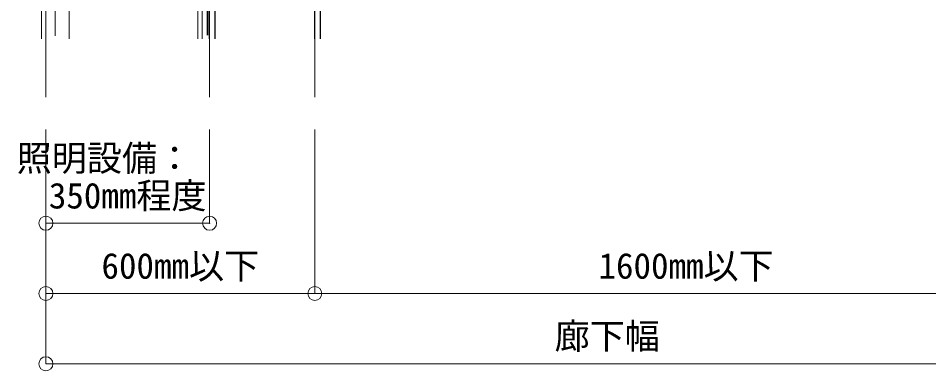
# Model space of a CAD drawing. Units: millimetres on the paper, with parts at other scales. Extents: x -195 to 195, y -140 to 138.
# Drawn here: x -64.46 to -25.52, y -99.73 to -84.68 of the extents above; entities that cross this region are included whole.
import ezdxf
from ezdxf.enums import TextEntityAlignment as Align

# ---------------------------------------------------------------- set-up
doc = ezdxf.new("R2010")
doc.units = ezdxf.units.MM
doc.header["$PDMODE"] = 32
doc.header["$PDSIZE"] = 0.6
doc.linetypes.add('CHAIN2', pattern=[12, 9, -1, 1, -1])
doc.linetypes.add('DASHED1', pattern=[1.8, 1.2, -0.6])
for name, color, linetype, lineweight in [('8-0_中心線', 4, 'CHAIN2', 9), ('8-1_横架材受け材(ランナー)', 7, 'Continuous', 18), ('8-3_Hバー受け', 2, 'Continuous', 25), ('8-5_寸法', 4, 'Continuous', 9), ('8-8_照明設備', 4, 'DASHED1', 9), ('8-9_躯体他', 4, 'DASHED1', 9), ('8-D_パネル', 4, 'Continuous', 9)]:
    doc.layers.add(name, color=color, linetype=linetype, lineweight=lineweight)
doc.styles.add('ＭＳ ゴシック', font='')
doc.styles.get('ＭＳ ゴシック').set_extended_font_data('MS Gothic')

msp = doc.modelspace()

# ---------------------------------------------------------------- linework, layer by layer
at = {"layer": '8-0_中心線'}
for p, q in [((-63.276, 4.946), (-63.276, -88.435)), ((-56.276, 4.946), (-56.276, -88.435)), ((-51.776, 4.946), (-51.776, -88.435))]:
    msp.add_line(p, q, dxfattribs=at)
at = {"layer": '8-1_横架材受け材(ランナー)'}
msp.add_line((-62.276, -85.559), (-62.276, -35.602), dxfattribs=at)
at = {"layer": '8-3_Hバー受け'}
for p, q in [((-56.276, -85.559), (-56.276, -32.502)), ((-56.036, -85.559), (-56.036, -32.502)), ((-51.776, -85.559), (-51.776, -32.502)), ((-51.536, -85.559), (-51.536, -32.502))]:
    msp.add_line(p, q, dxfattribs=at)
at = {"layer": '8-5_寸法'}
for p, q in [((-63.276, -93.435), (-63.276, -89.435)), ((-56.276, -93.435), (-56.276, -89.435)), ((-51.776, -96.435), (-51.776, -89.435)), ((-63.276, -93.435), (-63.276, -91.435)), ((-63.276, -96.435), (-63.276, -91.435)), ((-51.776, -96.435), (-51.776, -92.435)), ((-63.276, -93.435), (-56.276, -93.435)), ((-63.276, -96.435), (-63.276, -93.435)), ((-63.276, -96.435), (-51.776, -96.435)), ((-63.276, -99.435), (-63.276, -96.435)), ((-63.276, -99.435), (-63.276, -96.435)), ((-63.276, -99.435), (-15.276, -99.435))]:
    msp.add_line(p, q, dxfattribs=at)
msp.add_lwpolyline([(-51.776, -96.435), (-20.016, -96.435), (-15.276, -96.435)], dxfattribs=at)
at = {"layer": '8-5_寸法', "color": 7}
for p in [(-63.276, -93.435), (-63.276, -93.435), (-56.276, -93.435), (-56.276, -93.435), (-63.276, -96.435), (-63.276, -96.435), (-51.776, -96.435), (-51.776, -96.435), (-63.276, -99.435), (-63.276, -99.435)]:
    msp.add_point(p, dxfattribs=at)
at = {"layer": '8-8_照明設備'}
for p, q in [((-56.386, -85.402), (-56.386, -70.545)), ((-56.35, -85.402), (-56.35, -70.509)), ((-56.786, -85.559), (-56.786, -70.945)), ((-62.876, -77.035), (-62.876, -85.559)), ((-63.276, -78.535), (-63.276, -85.402))]:
    msp.add_line(p, q, dxfattribs=at)
at = {"layer": '8-9_躯体他'}
for p, q in [((-63.276, -85.559), (-63.276, -77.435)), ((-63.466, -85.559), (-63.466, -77.625))]:
    msp.add_line(p, q, dxfattribs=at)
at = {"layer": '8-D_パネル'}
msp.add_line((-56.594, -85.559), (-56.594, -70.753), dxfattribs=at)

# ---------------------------------------------------------------- texts
at = {"layer": '8-5_寸法', "style": 'ＭＳ ゴシック'}
for s, p in [('照明設備：', (-64.526, -91.535)), ('350mm程度', (-63.151, -93.135)), ('600mm以下', (-60.901, -96.135)), ('1600mm以下', (-39.646, -96.135)), ('廊下幅', (-41.526, -99.135))]:
    msp.add_text(s, height=1.1, dxfattribs=at).set_placement(p, align=Align.BOTTOM_LEFT)

doc.saveas('drawing.dxf')
